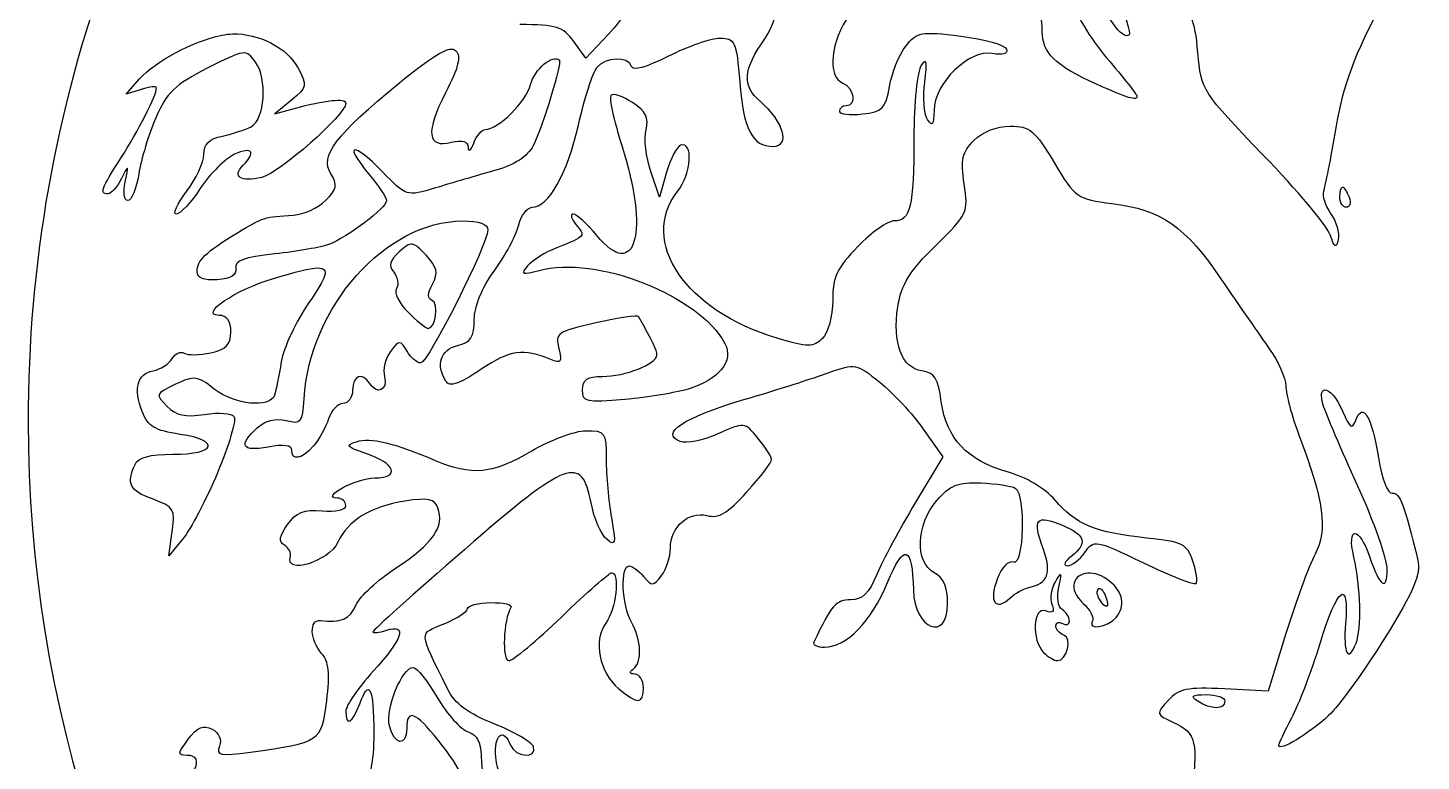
# Model space of a CAD drawing. Extents: x 48 to 154, y 69 to 289.
# Drawn here: x 52.1 to 104.1, y 105.8 to 133.1 of the extents above; entities that cross this region are included whole.
import ezdxf

# ---------------------------------------------------------------- set-up
doc = ezdxf.new("R2010")
doc.units = 0
doc.layers.add('Layer_1', color=7, linetype='CONTINUOUS')

msp = doc.modelspace()

# ---------------------------------------------------------------- linework, layer by layer
at = {"layer": 'Layer_1', "color": 7}
for points in [[(59.769375, 132.882266), (59.769375, 132.882266)], [(73.782922, 132.872896), (72.943421, 131.977171), (72.490322, 132.602798)], [(67.863971, 132.309552), (67.863971, 132.309552)], [(56.365069, 130.816862), (55.797868, 130.639923), (56.30223, 131.204918)], [(61.965967, 130.412271), (61.344748, 129.907909), (61.97534, 130.078786)], [(88.769362, 129.446541), (88.769362, 129.446541)], [(75.953606, 127.726199), (75.686268, 126.799053), (75.362703, 127.757618)], [(101.15627, 127.177186), (101.15627, 127.177186)], [(68.341875, 125.911047), (68.341875, 125.911047)], [(66.469395, 125.050049), (66.469395, 125.050049)], [(62.943825, 124.160386), (62.943825, 124.160386)], [(100.49812, 119.613964), (100.49812, 119.613964)], [(72.943421, 118.095916), (72.943421, 118.095916)], [(85.52491, 118.153243), (86.25582, 117.120265), (85.221188, 115.403781)], [(57.916188, 114.06598), (57.395841, 113.435391), (57.519866, 114.338282)], [(91.66159, 112.788814), (91.66159, 112.788814)], [(90.625854, 112.726528), (90.625854, 112.726528)], [(92.076654, 112.218858), (92.076654, 112.218858)], [(99.045669, 110.535998), (98.382006, 108.392873), (96.750959, 108.475556)], [(96.077374, 108.262785), (96.077374, 108.262785)]]:
    msp.add_lwpolyline(points, dxfattribs=at)
for points in [[(63.960265, 150.659509), (56.250555, 141.451693), (52.135594, 130.226541), (52.143863, 118.424992)], [(93.197827, 132.849192), (92.966021, 132.617383), (92.262444, 133.600465), (91.928927, 134.621901)], [(74.443277, 134.191952), (74.566196, 133.901029), (74.360131, 133.48899), (73.782922, 132.872896)], [(79.63848, 132.73509), (79.88672, 133.087856), (80.127021, 133.76738), (80.172608, 134.244869)], [(89.962742, 132.977626), (89.962742, 133.351472), (89.836334, 134.020448), (89.681623, 134.464254)], [(91.078403, 134.125257), (91.161763, 133.680913), (91.738744, 132.720589), (92.36108, 131.991502)], [(92.722677, 134.300543), (93.054545, 133.572892), (93.268419, 132.919785), (93.197827, 132.849192)], [(95.763182, 132.181672), (95.64657, 133.488485), (95.560267, 133.653926), (94.704848, 134.206286)], [(102.677076, 134.130216), (101.580213, 132.057816), (101.190462, 131.011457), (100.909879, 129.387009)], [(82.776548, 133.584514), (82.068269, 132.655912), (81.93142, 131.278216), (82.524645, 131.050576)], [(72.490322, 132.602798), (72.092411, 133.152429), (71.848178, 133.228428), (70.482243, 133.228428)], [(56.30223, 131.204918), (56.898794, 131.872862), (58.256032, 132.594577), (59.364784, 132.833758)], [(59.364784, 132.833758), (59.496096, 132.862087), (59.631481, 132.877956), (59.769375, 132.882266)], [(59.769375, 132.882266), (60.734626, 132.912424), (61.806638, 132.377644), (62.218423, 131.607305)], [(76.034084, 132.062608), (76.751852, 132.42633), (77.611173, 132.724066), (77.943493, 132.724066)], [(77.943493, 132.724066), (78.505643, 132.724066), (78.556784, 132.609656), (78.679367, 131.082549)], [(79.449964, 130.359905), (78.749646, 130.949667), (78.796682, 131.538843), (79.63848, 132.73509)], [(84.86841, 132.420347), (85.287685, 132.960125), (85.426488, 132.986172), (86.926098, 132.799033)], [(86.926098, 132.799033), (87.810701, 132.688645), (88.576698, 132.471333), (88.628251, 132.316168)], [(91.98019, 131.009786), (90.443454, 131.703946), (89.962742, 132.172593), (89.962742, 132.977626)], [(60.625965, 131.833302), (60.268956, 132.321047), (60.239351, 132.317342), (58.821836, 131.600139)], [(65.987634, 131.054987), (66.994111, 131.873914), (67.557642, 132.256867), (67.863971, 132.309552)], [(68.091623, 132.256085), (68.299042, 132.048666), (68.198667, 131.63597), (67.711286, 130.690082)], [(67.863971, 132.309552), (67.966082, 132.327115), (68.039767, 132.307941), (68.091623, 132.256085)], [(70.881875, 130.997109), (71.023079, 131.559716), (71.714953, 132.145646), (71.95509, 131.905512)], [(73.354627, 131.629355), (73.695924, 132.040595), (74.50429, 132.075249), (74.634547, 131.684475)], [(74.634547, 131.684475), (74.695075, 131.502888), (75.196988, 131.638422), (76.034084, 132.062608)], [(84.262626, 130.920491), (84.348323, 131.427179), (84.621085, 132.101944), (84.86841, 132.420347)], [(85.578927, 131.085303), (85.682545, 131.840175), (85.649359, 131.998419), (85.44829, 131.715342)], [(88.090265, 132.15466), (87.239464, 132.317302), (85.929958, 131.034568), (85.92454, 130.033035)], [(88.628251, 132.316168), (88.687219, 132.138706), (88.487803, 132.078666), (88.090265, 132.15466)], [(92.36108, 131.991502), (92.983417, 131.262418), (93.492726, 130.618562), (93.492726, 130.560548)], [(98.190733, 128.380491), (95.933675, 130.713589), (95.887738, 130.785823), (95.763182, 132.181672)], [(58.821836, 131.600139), (57.625601, 130.994908), (57.30006, 130.681579), (56.904159, 129.757978)], [(60.462253, 129.42394), (60.97222, 129.693113), (61.075866, 131.218645), (60.625965, 131.833302)], [(62.218423, 131.607305), (62.564662, 130.959571), (62.548714, 130.885479), (61.965967, 130.412271)], [(71.95509, 131.905512), (72.060491, 131.80011), (71.33524, 129.439319), (70.975031, 128.71563)], [(72.665607, 129.484576), (72.889875, 130.477665), (73.200037, 131.443088), (73.354627, 131.629355)], [(85.44829, 131.715342), (85.300532, 131.50733), (85.177966, 130.297387), (85.17599, 129.025965)], [(56.932271, 130.879149), (56.932271, 130.941912), (56.6771, 130.913978), (56.365069, 130.816862)], [(63.433853, 127.674383), (63.018752, 128.339061), (63.607688, 129.118522), (65.987634, 131.054987)], [(69.192953, 129.320314), (69.674957, 129.320311), (70.721858, 130.359558), (70.881875, 130.997109)], [(78.679367, 131.082549), (78.820972, 129.318417), (79.148226, 128.689722), (79.925113, 128.689722)], [(82.524645, 131.050576), (82.945066, 130.889244), (83.047298, 130.202809), (82.650872, 130.202809)], [(85.680352, 129.698447), (85.548193, 129.906461), (85.502784, 130.530596), (85.578927, 131.085303)], [(93.492726, 130.560548), (93.492726, 130.379322), (93.152663, 130.480168), (91.98019, 131.009786)], [(55.605494, 128.253711), (56.239718, 129.233483), (56.932271, 130.603844), (56.932271, 130.879149)], [(61.97534, 130.078786), (63.261257, 130.427844), (63.993107, 130.505963), (63.991132, 130.294311)], [(67.711286, 130.690082), (66.952831, 129.218118), (67.02287, 128.618292), (67.926811, 128.845165)], [(73.88214, 130.595273), (73.798557, 130.51169), (73.978691, 129.672152), (74.282323, 128.729408)], [(74.684159, 130.321319), (74.326603, 130.555603), (73.965726, 130.678858), (73.88214, 130.595273)], [(83.252798, 129.89964), (84.01363, 129.988464), (84.123835, 130.099891), (84.262626, 130.920491)], [(63.991132, 130.294311), (63.98849, 129.873159), (61.525576, 127.704674), (60.860229, 127.537683)], [(75.186314, 129.30598), (75.298966, 129.754823), (75.179273, 129.996911), (74.684159, 130.321319)], [(79.925113, 128.689722), (80.586885, 128.689722), (80.320137, 129.627106), (79.449964, 130.359905)], [(82.650872, 130.202809), (82.512196, 130.202809), (82.398416, 130.111894), (82.398416, 130.001062)], [(82.398416, 130.001062), (82.398416, 129.890242), (82.783014, 129.84479), (83.252798, 129.89964)], [(85.92454, 130.033035), (85.921565, 129.484082), (85.865408, 129.407168), (85.680352, 129.698447)], [(56.904159, 129.757978), (56.641831, 129.145988), (56.355894, 128.201416), (56.269159, 127.658951)], [(59.390689, 129.078328), (59.772048, 129.15857), (60.254227, 129.314147), (60.462253, 129.42394)], [(70.935342, 126.420921), (71.551224, 126.420921), (72.255166, 127.667082), (72.665607, 129.484576)], [(87.41668, 128.917374), (87.738148, 129.238839), (88.26905, 129.446541), (88.769362, 129.446541)], [(88.769362, 129.446541), (89.496841, 129.446541), (89.687722, 129.287796), (90.404817, 128.088897)], [(100.909879, 129.387009), (100.711892, 128.240755), (100.502147, 127.174211), (100.444102, 127.016785)], [(58.697261, 128.393719), (58.697261, 128.777942), (58.896151, 128.974276), (59.390689, 129.078328)], [(65.34106, 127.761476), (64.26097, 128.873471), (63.888789, 128.807101), (64.843313, 127.672729)], [(67.926811, 128.845165), (68.3385, 128.948492), (68.536501, 128.887876), (68.54858, 128.654444)], [(68.763004, 128.815952), (68.871242, 129.093308), (69.064861, 129.320314), (69.192953, 129.320314)], [(75.362703, 127.757618), (75.184494, 128.285024), (75.104958, 128.981834), (75.186314, 129.30598)], [(76.364812, 127.016232), (76.881871, 127.673564), (76.958842, 128.891065), (76.473403, 128.734923)], [(85.17599, 129.025965), (85.171647, 126.42424), (85.051691, 125.916559), (84.440118, 125.916559)], [(87.051775, 127.291842), (86.915063, 128.203498), (86.976517, 128.477209), (87.41668, 128.917374)], [(58.053992, 127.011824), (58.407735, 127.475614), (58.697261, 128.097425), (58.697261, 128.393719)], [(59.841584, 128.396476), (59.500186, 128.240924), (58.931593, 127.675667), (58.577647, 127.140808)], [(60.164046, 127.988025), (60.663102, 128.487081), (60.49842, 128.695753), (59.841584, 128.396476)], [(68.54858, 128.654444), (68.558328, 128.466064), (68.654769, 128.538598), (68.763004, 128.815952)], [(70.975031, 128.71563), (70.776688, 128.317144), (70.287467, 128.00097), (69.539666, 127.788485)], [(74.282323, 128.729408), (75.322134, 125.500899), (74.796596, 123.611935), (73.348562, 125.373611)], [(76.473403, 128.734923), (76.334724, 128.690318), (76.100686, 128.236301), (75.953606, 127.726199)], [(100.696559, 125.3918), (100.583627, 125.727461), (99.456155, 127.072439), (98.190733, 128.380491)], [(55.128693, 126.92473), (54.797743, 126.92473), (54.862849, 127.106495), (55.605494, 128.253711)], [(55.763693, 127.366255), (55.902169, 128.020762), (55.894475, 128.027987), (55.62644, 127.492482)], [(60.860229, 127.537683), (60.076009, 127.340852), (59.736395, 127.560376), (60.164046, 127.988025)], [(90.404817, 128.088897), (91.189624, 126.776786), (91.261478, 126.726003), (92.56062, 126.563686)], [(55.62644, 127.492482), (55.470256, 127.180457), (55.246171, 126.92473), (55.128693, 126.92473)], [(55.864565, 126.672827), (55.727383, 126.672827), (55.682284, 126.981499), (55.763693, 127.366255)], [(56.269159, 127.658951), (56.182401, 127.11648), (56.00056, 126.672827), (55.864565, 126.672827)], [(63.23707, 126.673927), (63.660807, 127.097667), (63.692755, 127.259826), (63.433853, 127.674383)], [(64.843313, 127.672729), (65.207261, 127.240201), (65.505322, 126.787194), (65.505322, 126.666211)], [(67.330396, 127.143012), (66.25796, 126.820113), (66.254427, 126.821118), (65.34106, 127.761476)], [(69.539666, 127.788485), (68.915619, 127.611162), (67.921299, 127.320922), (67.330396, 127.143012)], [(85.975802, 124.984452), (87.17665, 126.157534), (87.210937, 126.230472), (87.051775, 127.291842)], [(57.672551, 126.168465), (57.52879, 126.168465), (57.700232, 126.548034), (58.053992, 127.011824)], [(58.577647, 127.140808), (58.223681, 126.605946), (57.816332, 126.168465), (57.672551, 126.168465)], [(80.070082, 121.544869), (76.655893, 122.558775), (74.899085, 125.152868), (76.364812, 127.016232)], [(100.444102, 127.016785), (100.386058, 126.859359), (100.508074, 126.488572), (100.715298, 126.192716)], [(101.057052, 126.799053), (101.057052, 127.007068), (101.101771, 127.177186), (101.15627, 127.177186)], [(101.301242, 126.420921), (101.166919, 126.420921), (101.057052, 126.591036), (101.057052, 126.799053)], [(101.15627, 127.177186), (101.210773, 127.177186), (101.320637, 127.007068), (101.40046, 126.799053)], [(101.40046, 126.799053), (101.480284, 126.591036), (101.435566, 126.420921), (101.301242, 126.420921)], [(62.038176, 126.129879), (62.419535, 126.151004), (62.958991, 126.395848), (63.23707, 126.673927)], [(65.505322, 126.666211), (65.505322, 126.402097), (64.069984, 125.313072), (63.362197, 125.040126)], [(70.43043, 125.735208), (70.52503, 126.112122), (70.752425, 126.420921), (70.935342, 126.420921)], [(92.56062, 126.563686), (94.409633, 126.332667), (95.290022, 125.72049), (96.648434, 123.721618)], [(59.957891, 125.475586), (60.899305, 126.049056), (60.969869, 126.070708), (62.038176, 126.129879)], [(62.433951, 119.283786), (62.646072, 122.72355), (65.472556, 125.894255), (68.341875, 125.911047)], [(68.341875, 125.911047), (68.960667, 125.914668), (69.287209, 125.801313), (69.287209, 125.583074)], [(69.520923, 124.046836), (69.926731, 124.598646), (70.335831, 125.358295), (70.43043, 125.735208)], [(72.570247, 125.784267), (72.939241, 125.339654), (72.946367, 125.348691), (71.880126, 124.92437)], [(72.471029, 126.170669), (72.35004, 126.169421), (72.394826, 125.995635), (72.570247, 125.784267)], [(73.348562, 125.373611), (72.9871, 125.813367), (72.592017, 126.171798), (72.471029, 126.170669)], [(84.440118, 125.916559), (84.205744, 125.916559), (83.593782, 125.486088), (83.08027, 124.960201)], [(100.715298, 126.192716), (100.922526, 125.89686), (101.049238, 125.458272), (100.99697, 125.218169)], [(58.445355, 124.02534), (58.445355, 124.445362), (58.754879, 124.74276), (59.957891, 125.475586)], [(69.287209, 125.583074), (69.287209, 125.044351), (67.058402, 120.621582), (66.786895, 120.621584)], [(100.99697, 125.218169), (100.921563, 124.871752), (100.859491, 124.907513), (100.696559, 125.3918)], [(63.362197, 125.040126), (63.084843, 124.933169), (62.176812, 124.774247), (61.344748, 124.687348)], [(65.98543, 124.760108), (65.629957, 124.438411), (65.576958, 124.242758), (65.779825, 123.998328)], [(66.469395, 125.050049), (66.338456, 125.066336), (66.212497, 124.965602), (65.98543, 124.760108)], [(66.982577, 124.636085), (66.73627, 124.900466), (66.600338, 125.033759), (66.469395, 125.050049)], [(71.880126, 124.92437), (71.434023, 124.746841), (70.931958, 124.436066), (70.764465, 124.234249)], [(83.08027, 124.960201), (82.308059, 124.169389), (82.14651, 123.823542), (82.14651, 122.960941)], [(84.575715, 122.718408), (84.700768, 123.540747), (85.008782, 124.039792), (85.975802, 124.984452)], [(61.344748, 124.687348), (60.197833, 124.567568), (59.846393, 124.438293), (59.891193, 124.151566)], [(67.223459, 123.560113), (67.448783, 123.981135), (67.403449, 124.184329), (66.982577, 124.636085)], [(70.764465, 124.234249), (70.504798, 123.921366), (70.568388, 123.897182), (71.197171, 124.069437)], [(71.197171, 124.069437), (73.324125, 124.652107), (77.167655, 123.142165), (78.128701, 121.346433)], [(59.197765, 123.720517), (58.690922, 123.684895), (58.445355, 123.784124), (58.445355, 124.02534)], [(59.264463, 122.394843), (58.485227, 122.409657), (59.866849, 123.348156), (61.289627, 123.770676)], [(59.891193, 124.151566), (59.931173, 123.895746), (59.706747, 123.756286), (59.197765, 123.720517)], [(61.289627, 123.770676), (62.116078, 124.016105), (62.651067, 124.157143), (62.943825, 124.160386)], [(62.943825, 124.160386), (63.43175, 124.165793), (63.24683, 123.788479), (62.618056, 122.874401)], [(65.779825, 123.998328), (65.92995, 123.817438), (65.975684, 123.544244), (65.88125, 123.39144)], [(68.782847, 122.237747), (68.782847, 122.731557), (69.068594, 123.431764), (69.520923, 124.046836)], [(96.648434, 123.721618), (97.28892, 122.779156), (98.08924, 121.622508), (98.426654, 121.151301)], [(65.88125, 123.39144), (65.786813, 123.23864), (65.97554, 122.848397), (66.300725, 122.52438)], [(67.207474, 122.953776), (67.029824, 123.012986), (67.034791, 123.207587), (67.223459, 123.560113)], [(62.618056, 122.874401), (62.135015, 122.172181), (61.670413, 121.179639), (61.58563, 120.668436)], [(67.051479, 121.908673), (67.330927, 121.862132), (67.480313, 122.86283), (67.207474, 122.953776)], [(82.14651, 122.960941), (82.14651, 122.365918), (81.98279, 121.754323), (81.765069, 121.536602)], [(85.473647, 120.325581), (84.722403, 120.432083), (84.370618, 121.36971), (84.575715, 122.718408)], [(59.705985, 121.776381), (59.705985, 122.186346), (59.560861, 122.389227), (59.264463, 122.394843)], [(66.300725, 122.52438), (66.625907, 122.200364), (66.963643, 121.923292), (67.051479, 121.908673)], [(68.152809, 121.274223), (68.66062, 121.401675), (68.782847, 121.588845), (68.782847, 122.237747)], [(73.316592, 122.112621), (71.880987, 121.79413), (71.79161, 121.73299), (71.934146, 121.165082)], [(74.906299, 122.356811), (74.876378, 122.409843), (74.160846, 122.299918), (73.316592, 122.112621)], [(75.590908, 120.917588), (75.590908, 121.097846), (75.453466, 121.38696), (74.906299, 122.356811)], [(58.955782, 121.00082), (59.536028, 121.128261), (59.705985, 121.304373), (59.705985, 121.776381)], [(57.515455, 120.780885), (57.627991, 120.97636), (57.828959, 121.069019), (57.962492, 120.986489)], [(66.274267, 121.062557), (66.023137, 121.481532), (65.991983, 121.481078), (65.658007, 121.05098)], [(66.786895, 120.621584), (66.650497, 120.621584), (66.419733, 120.819874), (66.274267, 121.062557)], [(67.724514, 119.936975), (67.339032, 120.543604), (67.52259, 121.116049), (68.152809, 121.274223)], [(71.632631, 120.747814), (70.605571, 121.178462), (70.121619, 121.111398), (69.044673, 120.387317)], [(71.934146, 121.165082), (72.062741, 120.652716), (72.015751, 120.58717), (71.632631, 120.747814)], [(78.128701, 121.346433), (78.475942, 120.697607), (77.908491, 119.99366), (76.757829, 119.645381)], [(81.765069, 121.536602), (81.424337, 121.195878), (81.242625, 121.19666), (80.070082, 121.544869)], [(98.426654, 121.151301), (98.764065, 120.680092), (99.040092, 120.055957), (99.040157, 119.764444)], [(56.809349, 120.331646), (57.085111, 120.383363), (57.402922, 120.585409), (57.515455, 120.780885)], [(57.962492, 120.986489), (58.096026, 120.903959), (58.543136, 120.910188), (58.955782, 121.00082)], [(61.58563, 120.668436), (61.500873, 120.157233), (61.387352, 119.59714), (61.333174, 119.423794)], [(65.658007, 121.05098), (65.464563, 120.801851), (65.364476, 120.376556), (65.435316, 120.105645)], [(73.561883, 120.117222), (74.396084, 120.117222), (75.590908, 120.588545), (75.590908, 120.917588)], [(82.01091, 120.262742), (82.979429, 120.611946), (83.03744, 120.601177), (83.902132, 119.905005)], [(56.405309, 118.790998), (56.066876, 119.681107), (56.207824, 120.218828), (56.809349, 120.331646)], [(59.088074, 119.648138), (58.456632, 120.144835), (58.340411, 120.158833), (57.634519, 119.824527)], [(64.87473, 119.864766), (64.611213, 120.291144), (64.244691, 120.144643), (64.244691, 119.61286)], [(65.435316, 120.105645), (65.568266, 119.597253), (65.150955, 119.417842), (64.87473, 119.864766)], [(69.044673, 120.387317), (68.224953, 119.836183), (67.866314, 119.713828), (67.724514, 119.936975)], [(72.817191, 119.616718), (72.817191, 120.002871), (72.987337, 120.117222), (73.561883, 120.117222)], [(78.838117, 119.255674), (80.033653, 119.611573), (81.461421, 120.064622), (82.01091, 120.262742)], [(86.197392, 119.174092), (86.08097, 120.046373), (85.947671, 120.258381), (85.473647, 120.325581)], [(57.634519, 119.824527), (56.895887, 119.474712), (56.884316, 119.444729), (57.321427, 119.007626)], [(61.333174, 119.423794), (61.176865, 118.923688), (59.839231, 119.057283), (59.088074, 119.648138)], [(64.244691, 119.61286), (64.244691, 119.335506), (64.081781, 119.108498), (63.883094, 119.108498)], [(74.393117, 119.261186), (72.940672, 119.127508), (72.817191, 119.155502), (72.817191, 119.616718)], [(76.757829, 119.645381), (76.323898, 119.514043), (75.259847, 119.340959), (74.393117, 119.261186)], [(83.902132, 119.905005), (84.392722, 119.51003), (85.122845, 118.721492), (85.52491, 118.153243)], [(99.040157, 119.764444), (99.040228, 119.472929), (99.26675, 118.639168), (99.543416, 117.911258)], [(100.440795, 119.045658), (100.323475, 119.427988), (100.373222, 119.608034), (100.49812, 119.613964)], [(100.49812, 119.613964), (100.658704, 119.621586), (100.943732, 119.340866), (101.158477, 118.830134)], [(57.321427, 119.007626), (57.666396, 118.662652), (58.003324, 118.590095), (58.725373, 118.705561)], [(61.766981, 118.476255), (62.322778, 118.336758), (62.379812, 118.405804), (62.433951, 119.283786)], [(63.883094, 119.108498), (63.684429, 119.108498), (63.444055, 118.853324), (63.348966, 118.541299)], [(76.458521, 117.692425), (75.675724, 117.992811), (76.569587, 118.580347), (78.838117, 119.255674)], [(88.651402, 116.566294), (87.158271, 116.984347), (86.379185, 117.811983), (86.197392, 119.174092)], [(101.718511, 116.05642), (101.111527, 117.388486), (100.536539, 118.733636), (100.440795, 119.045658)], [(101.658428, 118.494444), (101.921265, 119.179384), (102.243904, 118.639453), (102.496826, 117.091602)], [(57.813112, 117.960869), (56.876501, 118.101326), (56.607002, 118.260479), (56.405309, 118.790998)], [(58.725373, 118.705561), (59.247893, 118.78911), (59.743845, 118.747352), (59.827253, 118.612405)], [(59.827253, 118.612405), (59.910641, 118.477463), (59.63195, 117.541007), (59.207688, 116.531566)], [(60.684943, 118.198992), (60.992456, 118.477181), (61.373377, 118.575041), (61.766981, 118.476255)], [(63.348966, 118.541299), (63.25388, 118.229277), (63.002041, 117.77526), (62.788933, 117.532575)], [(101.158477, 118.830134), (101.432558, 118.178288), (101.515709, 118.122518), (101.658428, 118.494444)], [(52.143863, 118.424992), (52.158688, 97.109343), (65.951568, 78.065891), (86.306533, 71.2575)], [(57.541914, 117.217279), (59.158135, 117.217279), (59.345522, 117.731067), (57.813112, 117.960869)], [(61.092842, 117.48627), (60.111352, 117.30214), (59.968844, 117.550939), (60.684943, 118.198992)], [(70.925972, 117.343508), (71.619358, 117.754808), (72.527391, 118.093658), (72.943421, 118.095916)], [(72.943421, 118.095916), (73.66591, 118.100022), (73.699686, 118.051737), (73.699686, 117.028213)], [(77.867425, 117.977405), (77.323555, 117.732151), (76.689613, 117.603748), (76.458521, 117.692425)], [(79.358465, 117.820309), (78.858663, 118.42046), (78.85187, 118.421323), (77.867425, 117.977405)], [(61.97534, 117.371618), (61.97534, 117.555291), (61.671313, 117.594793), (61.092842, 117.48627)], [(62.788933, 117.532575), (62.348553, 117.031066), (61.97534, 116.957279), (61.97534, 117.371618)], [(64.740784, 117.247045), (64.016698, 117.486279), (63.963578, 117.552384), (64.387456, 117.686914)], [(64.387456, 117.686914), (64.91804, 117.855316), (65.800337, 117.645969), (67.324882, 116.990177)], [(79.868889, 117.029313), (79.864275, 117.132923), (79.634582, 117.488751), (79.358465, 117.820309)], [(99.543416, 117.911258), (100.465845, 115.484321), (100.609973, 114.402764), (100.133768, 113.491062)], [(56.130802, 116.839146), (56.249367, 117.100817), (56.68417, 117.217279), (57.541914, 117.217279)], [(65.069861, 116.334784), (66.045399, 116.334784), (65.848453, 116.881079), (64.740784, 117.247045)], [(67.324882, 116.990177), (68.667503, 116.412641), (69.493508, 116.493802), (70.925972, 117.343508)], [(73.135795, 115.411497), (72.783844, 117.199445), (72.273589, 117.010788), (68.412431, 113.661939)], [(73.699686, 117.028213), (73.699686, 116.438834), (73.789097, 115.457578), (73.898125, 114.847052)], [(78.950563, 115.814987), (79.460158, 116.379048), (79.873517, 116.925707), (79.868889, 117.029313)], [(102.496826, 117.091602), (102.631203, 116.269213), (102.842684, 115.729209), (103.016073, 115.764825)], [(56.783441, 115.552608), (55.929634, 115.861348), (55.801909, 116.113355), (56.130802, 116.839146)], [(59.207688, 116.531566), (58.783446, 115.522128), (58.202257, 114.412673), (57.916188, 114.06598)], [(90.438992, 115.50796), (90.069252, 115.947372), (89.358828, 116.368227), (88.651402, 116.566294)], [(63.676939, 115.586785), (63.013929, 115.603656), (64.375445, 116.334784), (65.069861, 116.334784)], [(86.025411, 115.493076), (86.51825, 116.066029), (86.815058, 116.184673), (87.667482, 116.150676)], [(87.667482, 116.150676), (88.239575, 116.127864), (88.819541, 116.039805), (88.956775, 115.954995)], [(88.956775, 115.954995), (89.348107, 115.713136), (89.278804, 113.045089), (88.885118, 113.196162)], [(102.822045, 112.925517), (102.822045, 113.315356), (102.325495, 114.724351), (101.718511, 116.05642)], [(57.519866, 114.338282), (57.635106, 115.179163), (57.583956, 115.263133), (56.783441, 115.552608)], [(63.992235, 115.307317), (63.992235, 115.456619), (63.850289, 115.582382), (63.676939, 115.586785)], [(66.194342, 115.471579), (64.907538, 115.266192), (64.063987, 114.750521), (63.697335, 113.945815)], [(67.424102, 115.218019), (67.291788, 115.562833), (67.063022, 115.610232), (66.194342, 115.471579)], [(73.719532, 114.049444), (73.51224, 114.221481), (73.249409, 114.83433), (73.135795, 115.411497)], [(77.456219, 114.932492), (77.895975, 114.822115), (78.233298, 115.021065), (78.950563, 115.814987)], [(85.221188, 115.403781), (84.652093, 114.459784), (84.00973, 113.262002), (83.793542, 112.741963)], [(85.928398, 112.805352), (85.204938, 113.192539), (85.255642, 114.598163), (86.025411, 115.493076)], [(93.851016, 114.096849), (91.939573, 114.298328), (91.199231, 114.604468), (90.438992, 115.50796)], [(103.016073, 115.764825), (103.280063, 115.819057), (103.470326, 115.318688), (103.962508, 113.276091)], [(61.816036, 114.599558), (62.138131, 115.059408), (62.420918, 115.171029), (63.110291, 115.111636)], [(63.110291, 115.111636), (63.619171, 115.067793), (63.992235, 115.150715), (63.992235, 115.307317)], [(65.883454, 112.993868), (67.227323, 113.868842), (67.687086, 114.532699), (67.424102, 115.218019)], [(73.898125, 114.847052), (74.071181, 113.877983), (74.048558, 113.776378), (73.719532, 114.049444)], [(76.09527, 113.717613), (76.09527, 114.508166), (76.76478, 115.106028), (77.456219, 114.932492)], [(89.990303, 113.70659), (89.58981, 114.814137), (89.728311, 114.980814), (90.711294, 114.57365)], [(61.703037, 113.826201), (61.481135, 113.96335), (61.510139, 114.162813), (61.816036, 114.599558)], [(90.711294, 114.57365), (91.581026, 114.213396), (91.670178, 113.891075), (91.034306, 113.408382)], [(101.579053, 113.385782), (101.305278, 114.565191), (101.769254, 114.556982), (102.174367, 113.375309)], [(63.697335, 113.945815), (63.361344, 113.208374), (61.689968, 112.704983), (61.925731, 113.41224)], [(61.925731, 113.41224), (61.967705, 113.53821), (61.867474, 113.724576), (61.703037, 113.826201)], [(84.192621, 112.443202), (84.807194, 113.925969), (85.115922, 113.835819), (85.154493, 112.162083)], [(91.54418, 113.555556), (91.886301, 114.044006), (91.929339, 114.036253), (93.736363, 113.170257)], [(95.579077, 113.23034), (95.365578, 113.873067), (95.203862, 113.954248), (93.851016, 114.096849)], [(68.412431, 113.661939), (66.536226, 112.034677), (65.000959, 110.658017), (65.000959, 110.602695)], [(75.766744, 112.704481), (75.947386, 112.951527), (76.09527, 113.40733), (76.09527, 113.717613)], [(88.885118, 113.196162), (88.697528, 113.268146), (88.444835, 113.003272), (88.277127, 112.558958)], [(89.464444, 112.25579), (90.190244, 112.413826), (90.324226, 112.78315), (89.990303, 113.70659)], [(91.034306, 113.408382), (90.789633, 113.222649), (90.727459, 113.069956), (90.894298, 113.065525)], [(90.894298, 113.065525), (91.059782, 113.061114), (91.352209, 113.281481), (91.54418, 113.555556)], [(100.133768, 113.491062), (99.900449, 113.044372), (99.410771, 111.714753), (99.045669, 110.535998)], [(101.660633, 110.178259), (101.878215, 110.745263), (101.839573, 112.263489), (101.579053, 113.385782)], [(102.174367, 113.375309), (102.550874, 112.277078), (102.822045, 112.088694), (102.822045, 112.925517)], [(103.962508, 113.276091), (104.088971, 112.751256), (103.832197, 112.143649), (102.736605, 110.376147)], [(64.373675, 111.606458), (64.510559, 111.91795), (65.190068, 112.542417), (65.883454, 112.993868)], [(72.042734, 111.166036), (72.976427, 112.06744), (73.816241, 112.805352), (73.909149, 112.805352)], [(73.909149, 112.805352), (74.227385, 112.805352), (74.061997, 111.41884), (73.684254, 110.919092)], [(74.642816, 110.960435), (74.284453, 111.591328), (74.220502, 113.057258), (74.551314, 113.057258)], [(74.551314, 113.057258), (74.673011, 113.057256), (74.922253, 112.877059), (75.105285, 112.656523)], [(83.793542, 112.741963), (83.498814, 112.033006), (83.253789, 111.796628), (82.814033, 111.796628)], [(86.43276, 111.661579), (86.43276, 112.277145), (86.283724, 112.615188), (85.928398, 112.805352)], [(90.576245, 112.265159), (90.655487, 112.617017), (90.677565, 112.761808), (90.625854, 112.726528)], [(91.66159, 112.788814), (91.13752, 112.75153), (90.878979, 112.210597), (91.486855, 111.660478)], [(92.484002, 112.481237), (92.19243, 112.718736), (91.899802, 112.805762), (91.66159, 112.788814)], [(93.736363, 113.170257), (94.7503, 112.684344), (95.632532, 112.33957), (95.697034, 112.404066)], [(95.697034, 112.404066), (95.761531, 112.468568), (95.708637, 112.840314), (95.579077, 113.23034)], [(75.105285, 112.656523), (75.407861, 112.291942), (75.468116, 112.296082), (75.766744, 112.704481)], [(81.839483, 110.031636), (82.667159, 110.031636), (83.581454, 110.968653), (84.192621, 112.443202)], [(88.277127, 112.558958), (87.962785, 111.726177), (88.212165, 111.356666), (88.75062, 111.857261)], [(88.75062, 111.857261), (88.93845, 112.03188), (89.259729, 112.211213), (89.464444, 112.25579)], [(90.449465, 112.474622), (90.297277, 112.223515), (90.240175, 111.841888), (90.322688, 111.626855)], [(90.625854, 112.726528), (90.594829, 112.705358), (90.537194, 112.619371), (90.449465, 112.474622)], [(90.698616, 111.431173), (90.547241, 111.524727), (90.492958, 111.895361), (90.576245, 112.265159)], [(92.076654, 112.218858), (92.145262, 112.237047), (92.247336, 112.120574), (92.319187, 111.933328)], [(92.714408, 111.139578), (93.072227, 111.570718), (92.98592, 112.072404), (92.484002, 112.481237)], [(100.319527, 110.166685), (100.967769, 112.279412), (101.405792, 112.623745), (101.269823, 110.914131)], [(82.814033, 111.796628), (82.277884, 111.796628), (82.119783, 111.615086), (81.440404, 110.220702)], [(85.154493, 112.162083), (85.188481, 110.687207), (86.43276, 110.200007), (86.43276, 111.661579)], [(92.095396, 111.813164), (92.00399, 111.961068), (91.983552, 112.136229), (92.049645, 112.202323)], [(92.049645, 112.202323), (92.057906, 112.210583), (92.066852, 112.216259), (92.076654, 112.218858)], [(92.319187, 111.933328), (92.48968, 111.489028), (92.34402, 111.410884), (92.095396, 111.813164)], [(63.046901, 111.021067), (63.796686, 110.923704), (64.140357, 111.075576), (64.373675, 111.606458)], [(67.65947, 110.902557), (68.138777, 111.102821), (68.531209, 111.357572), (68.531492, 111.468655)], [(68.531492, 111.468655), (68.531901, 111.579743), (68.923343, 111.678487), (69.401312, 111.688591)], [(69.401312, 111.688591), (69.879283, 111.698705), (70.214764, 111.617059), (70.146553, 111.506687)], [(70.146553, 111.506687), (69.865804, 111.052428), (69.806775, 109.527274), (70.069936, 109.527274)], [(90.091728, 111.382114), (89.616616, 111.564433), (89.552433, 110.290913), (90.013454, 109.829892)], [(90.322688, 111.626855), (90.428284, 111.351674), (90.359944, 111.279193), (90.091728, 111.382114)], [(90.971466, 111.010594), (90.971466, 111.14927), (90.84853, 111.338522), (90.698616, 111.431173)], [(91.486855, 111.660478), (91.75159, 111.420897), (91.90727, 111.126328), (91.833017, 111.006186)], [(63.090448, 109.799023), (62.647367, 110.29029), (62.619453, 111.076575), (63.046901, 111.021067)], [(65.505322, 110.661674), (66.30477, 110.915409), (66.111377, 110.324591), (65.000959, 109.119925)], [(65.000959, 110.602695), (65.000959, 110.547374), (65.227968, 110.573646), (65.505322, 110.661674)], [(67.802785, 108.432562), (66.685053, 110.722719), (66.698238, 110.500929), (67.65947, 110.902557)], [(70.069936, 109.527274), (70.221246, 109.527274), (71.109044, 110.264636), (72.042734, 111.166036)], [(73.684254, 110.919092), (73.202969, 110.282351), (73.441303, 109.090157), (74.171528, 108.479964)], [(74.70841, 109.215839), (75.052431, 109.468585), (75.021276, 110.294159), (74.642816, 110.960435)], [(90.467104, 110.823732), (90.467104, 110.959038), (90.580331, 110.999839), (90.71901, 110.914131)], [(90.764761, 110.478673), (90.601134, 110.533218), (90.467104, 110.688423), (90.467104, 110.823732)], [(90.71901, 110.914131), (90.857688, 110.828425), (90.971466, 110.871916), (90.971466, 111.010594)], [(91.833017, 111.006186), (91.607998, 110.642094), (92.401173, 110.762148), (92.714408, 111.139578)], [(101.269823, 110.914131), (101.179788, 109.782098), (101.370697, 109.422699), (101.660633, 110.178259)], [(81.440404, 110.220702), (81.389725, 110.116695), (81.569275, 110.031636), (81.839483, 110.031636)], [(90.525535, 109.527274), (90.873763, 109.527274), (91.086062, 110.371575), (90.764761, 110.478673)], [(99.265051, 107.394072), (99.52756, 107.883857), (100.001908, 109.131519), (100.319527, 110.166685)], [(102.736605, 110.376147), (101.974399, 109.146485), (101.029318, 107.842271), (100.636476, 107.477855)], [(63.279514, 108.032379), (63.406147, 109.052601), (63.35802, 109.502365), (63.090448, 109.799023)], [(90.013454, 109.829892), (90.179866, 109.663477), (90.410244, 109.527274), (90.525535, 109.527274)], [(65.000959, 109.119925), (64.446252, 108.51814), (63.992235, 107.853236), (63.992235, 107.642119)], [(65.615563, 107.104684), (65.457584, 107.734099), (66.092378, 109.275368), (66.509635, 109.275368)], [(66.509635, 109.275368), (66.638904, 109.275368), (67.040608, 108.769696), (67.402603, 108.151993)], [(74.77125, 109.026769), (74.576059, 109.029165), (74.55226, 109.101115), (74.70841, 109.215839)], [(64.509825, 107.923238), (64.871216, 108.87376), (65.025764, 108.54647), (65.034033, 106.812539)], [(75.086546, 108.518549), (75.086546, 108.795903), (74.944597, 109.024797), (74.77125, 109.026769)], [(67.402603, 108.151993), (67.764604, 107.534285), (68.280136, 106.9593), (68.54803, 106.874275)], [(69.520373, 107.171932), (68.563806, 107.552568), (68.04732, 107.931527), (67.802785, 108.432562)], [(74.171528, 108.479964), (74.872483, 107.894231), (75.086546, 107.903054), (75.086546, 108.518549)], [(96.750959, 108.475556), (95.364879, 108.546137), (95.05006, 108.481502), (94.653585, 108.043403)], [(95.762078, 108.014187), (95.467356, 108.20465), (95.537051, 108.259794), (96.077374, 108.262785)], [(96.077374, 108.262785), (96.458735, 108.264908), (96.770802, 108.152863), (96.770802, 108.014187)], [(60.438549, 106.120214), (63.047112, 106.478983), (63.090326, 106.508232), (63.279514, 108.032379)], [(63.992235, 107.642119), (63.992235, 107.055346), (64.228576, 107.183517), (64.509825, 107.923238)], [(67.434023, 106.564493), (66.589817, 107.625186), (66.26159, 107.748991), (66.26159, 107.006016)], [(94.653585, 108.043403), (94.196462, 107.538287), (94.199843, 107.521681), (94.834383, 107.232564)], [(96.770802, 108.014187), (96.770802, 107.695378), (96.255397, 107.695378), (95.762078, 108.014187)], [(58.118485, 106.601425), (58.459661, 107.056246), (58.677943, 107.148583), (59.003187, 106.9757)], [(66.26159, 107.006016), (66.26159, 106.303212), (65.799005, 106.373793), (65.615563, 107.104684)], [(69.58652, 105.934452), (69.506076, 106.768791), (69.871367, 107.062384), (70.13498, 106.375424)], [(70.991016, 106.312588), (70.934354, 106.485937), (70.272662, 106.872581), (69.520373, 107.171932)], [(94.834383, 107.232564), (95.718435, 106.829763), (95.786126, 106.536076), (95.50466, 104.316085)], [(100.636476, 107.477855), (99.900822, 106.795425), (98.787701, 106.127083), (98.787701, 106.367708)], [(98.787701, 106.367708), (98.787701, 106.442432), (99.002542, 106.904286), (99.265051, 107.394072)], [(58.073838, 105.997292), (57.709706, 105.997292), (57.714656, 106.063052), (58.118485, 106.601425)], [(59.003187, 106.9757), (59.263938, 106.837081), (59.373903, 106.586414), (59.280448, 106.342904)], [(65.034033, 106.812539), (65.039057, 105.760877), (64.879364, 104.983118), (64.509825, 104.258758)], [(68.279035, 104.358529), (68.512385, 105.004307), (68.360335, 105.40064), (67.434023, 106.564493)], [(68.54803, 106.874275), (68.880194, 106.768851), (69.035303, 106.4898), (69.035303, 105.996741)], [(57.37159, 104.610435), (58.360364, 105.13983), (58.794475, 105.997292), (58.073838, 105.997292)], [(59.280448, 106.342904), (59.145746, 105.991865), (59.295527, 105.96301), (60.438549, 106.120214)], [(69.035303, 105.996741), (69.035303, 104.474246), (69.893411, 103.223575), (70.93865, 103.223575)], [(70.13498, 106.375424), (70.309159, 105.921523), (71.138745, 105.860634), (70.991016, 106.312588)], [(70.169704, 105.037626), (69.805398, 105.093235), (69.643602, 105.342451), (69.58652, 105.934452)]]:
    msp.add_open_spline(points, degree=3, dxfattribs=at)

doc.saveas('drawing.dxf')
